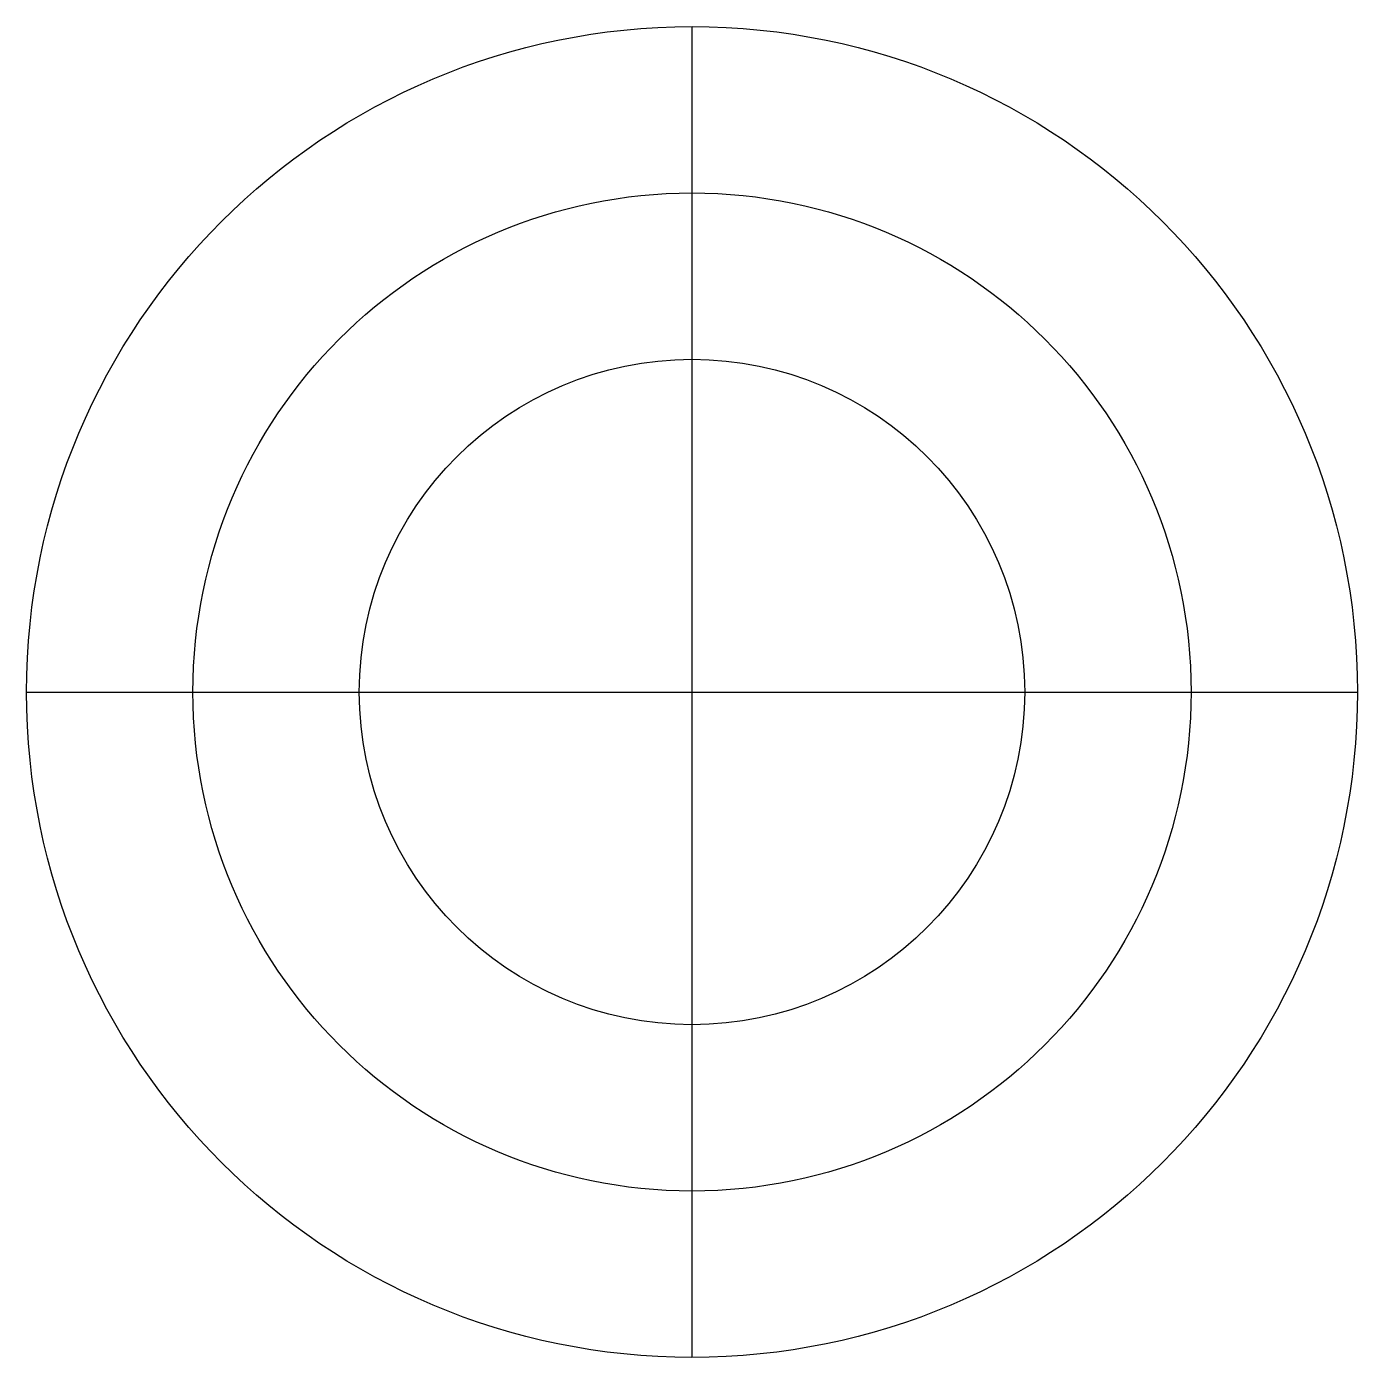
# Model space of a CAD drawing. Header units: metres. Extents: x 0 to 120, y 0 to 120.
import ezdxf

# ---------------------------------------------------------------- set-up
doc = ezdxf.new("R2010")
doc.units = ezdxf.units.M
for name, color, linetype in [('CENTER', 5, 'Continuous'), ('GUIDE', 3, 'Continuous'), ('INNER', 6, 'Continuous'), ('OUTER', 7, 'Continuous')]:
    doc.layers.add(name, color=color, linetype=linetype)

msp = doc.modelspace()

# ---------------------------------------------------------------- linework, layer by layer
at = {"layer": 'CENTER'}
for p, q in [((60, 0), (60, 120)), ((0, 60), (120, 60))]:
    msp.add_line(p, q, dxfattribs=at)
at = {"layer": 'GUIDE'}
msp.add_circle((60, 60), 45, dxfattribs=at)
at = {"layer": 'INNER'}
msp.add_circle((60, 60), 30, dxfattribs=at)
at = {"layer": 'OUTER'}
msp.add_circle((60, 60), 60, dxfattribs=at)

doc.saveas('drawing.dxf')
